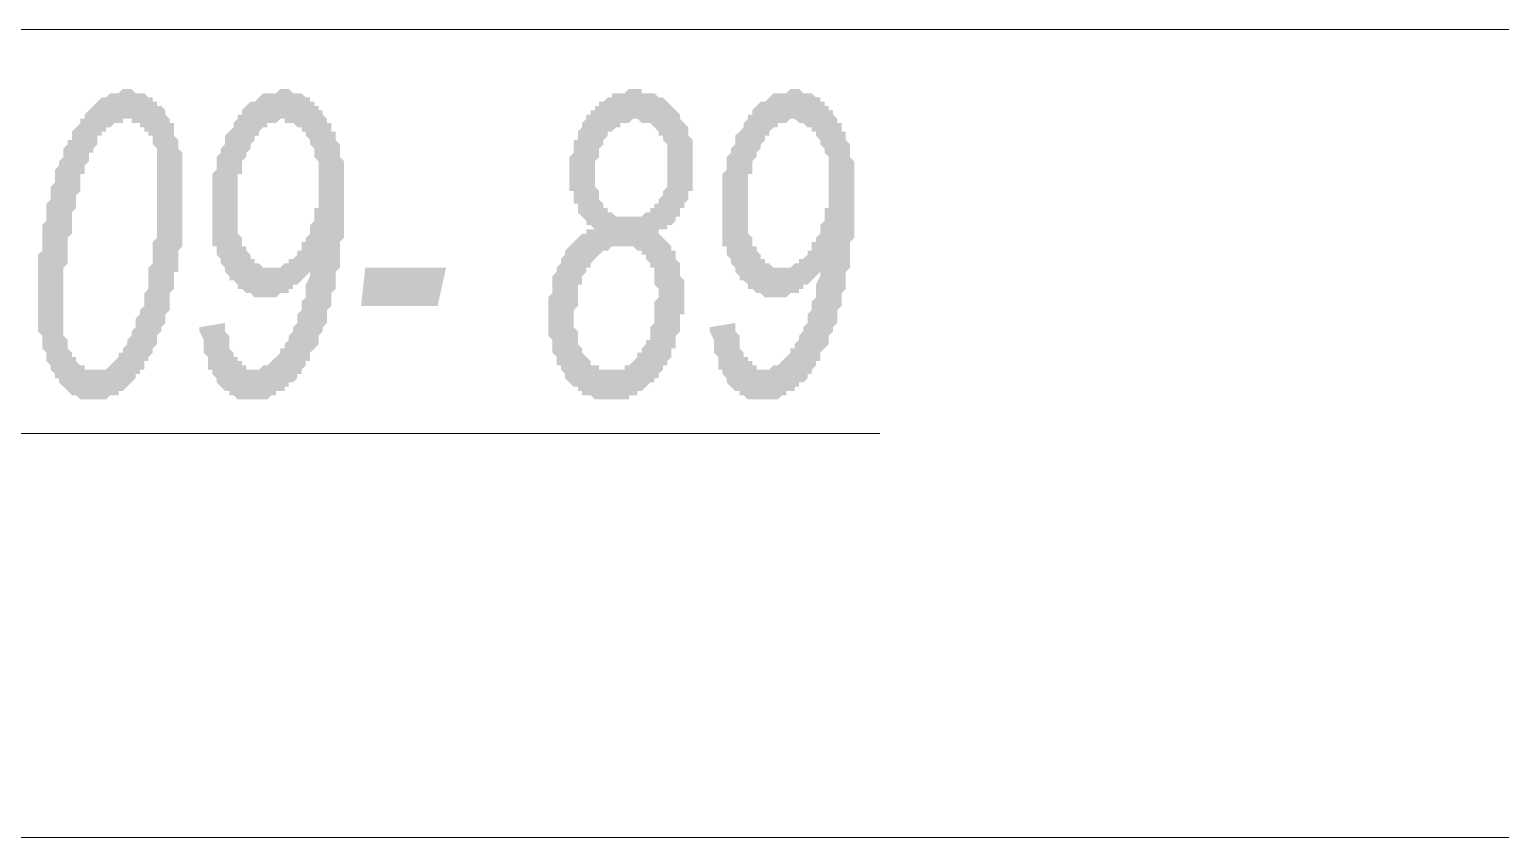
# Model space of a CAD drawing. Header units: millimetres. Extents: x 1372 to 666090, y 1285 to 31551.
# Drawn here: x 631016 to 632459, y 24317 to 25109 of the extents above; entities that cross this region are included whole.
import ezdxf

# ---------------------------------------------------------------- set-up
doc = ezdxf.new("R2010")
doc.units = ezdxf.units.MM
doc.layers.add('PDF _0', color=7, linetype='Continuous')
doc.layers.add('PDF _75-АЗ Штамп', color=7, linetype='Continuous')

msp = doc.modelspace()

# ---------------------------------------------------------------- hatches: boundary and pattern name
at = {"layer": 'PDF _75-АЗ Штамп', "transparency": 33554559}
h = msp.add_hatch(color=256, dxfattribs=at)
h.paths.add_polyline_path([(631024.3, 24846.5), (631024.3, 24850.7), (631024.3, 24854.9), (631024.3, 24859.1), (631024.3, 24863.2), (631024.3, 24867.4), (631024.3, 24871.6), (631024.3, 24875.7), (631024.3, 24879.9), (631024.3, 24884.1), (631024.3, 24888.3), (631028.5, 24892.4), (631028.5, 24896.6), (631028.5, 24900.8), (631028.5, 24904.9), (631028.5, 24909.1), (631028.5, 24913.3), (631028.5, 24917.5), (631032.6, 24921.6), (631032.6, 24925.8), (631032.6, 24930), (631032.6, 24934.1), (631032.6, 24938.3), (631036.8, 24942.5), (631036.8, 24946.7), (631036.8, 24950.8), (631036.8, 24955), (631041, 24959.2), (631041, 24963.3), (631041, 24967.5), (631041, 24971.7), (631045.1, 24975.9), (631045.1, 24975.9), (631045.1, 24980), (631049.3, 24984.2), (631049.3, 24988.4), (631049.3, 24988.4), (631049.3, 24992.5), (631053.5, 24996.7), (631053.5, 25000.9), (631057.7, 25000.9), (631057.7, 25005.1), (631057.7, 25009.2), (631061.8, 25013.4), (631061.8, 25013.4), (631066, 25017.6), (631066, 25021.7), (631070.2, 25021.7), (631070.2, 25021.7), (631070.2, 25025.9), (631074.3, 25030.1), (631074.3, 25030.1), (631078.5, 25034.3), (631082.7, 25038.4), (631082.7, 25038.4), (631086.9, 25042.6), (631086.9, 25042.6), (631091, 25042.6), (631091, 25042.6), (631095.2, 25046.8), (631099.4, 25046.8), (631099.4, 25046.8), (631103.5, 25046.8), (631107.7, 25050.9), (631107.7, 25050.9), (631111.9, 25050.9), (631116.1, 25050.9), (631116.1, 25050.9), (631120.2, 25046.8), (631124.4, 25046.8), (631124.4, 25046.8), (631128.6, 25046.8), (631132.7, 25042.6), (631132.7, 25042.6), (631136.9, 25042.6), (631136.9, 25038.4), (631141.1, 25038.4), (631141.1, 25034.3), (631145.3, 25034.3), (631149.4, 25030.1), (631149.4, 25025.9), (631149.4, 25025.9), (631153.6, 25021.7), (631153.6, 25017.6), (631157.8, 25017.6), (631157.8, 25013.4), (631157.8, 25009.2), (631157.8, 25005.1), (631161.9, 25000.9), (631161.9, 25000.9), (631161.9, 24996.7), (631161.9, 24992.5), (631166.1, 24988.4), (631166.1, 24984.2), (631166.1, 24980), (631166.1, 24975.9), (631166.1, 24971.7), (631166.1, 24967.5), (631166.1, 24963.3), (631166.1, 24959.2), (631166.1, 24950.8), (631166.1, 24950.8), (631166.1, 24946.7), (631166.1, 24942.5), (631166.1, 24938.3), (631166.1, 24934.1), (631166.1, 24930), (631166.1, 24925.8), (631166.1, 24921.6), (631166.1, 24917.5), (631166.1, 24913.3), (631166.1, 24909.1), (631166.1, 24904.9), (631166.1, 24900.8), (631166.1, 24896.6), (631161.9, 24892.4), (631161.9, 24888.3), (631161.9, 24884.1), (631161.9, 24879.9), (631161.9, 24875.7), (631161.9, 24871.6), (631157.8, 24871.6), (631157.8, 24867.4), (631157.8, 24863.2), (631157.8, 24859.1), (631157.8, 24854.9), (631157.8, 24854.9), (631153.6, 24850.7), (631153.6, 24842.4), (631153.6, 24838.2), (631153.6, 24834), (631149.4, 24829.9), (631149.4, 24825.7), (631149.4, 24821.5), (631145.3, 24817.3), (631145.3, 24817.3), (631145.3, 24813.2), (631141.1, 24809), (631141.1, 24804.8), (631141.1, 24800.7), (631136.9, 24796.5), (631136.9, 24796.5), (631136.9, 24792.3), (631132.7, 24788.1), (631132.7, 24784), (631128.6, 24784), (631128.6, 24779.8), (631128.6, 24775.6), (631124.4, 24775.6), (631124.4, 24771.5), (631120.2, 24771.5), (631120.2, 24767.3), (631116.1, 24763.1), (631116.1, 24763.1), (631111.9, 24758.9), (631111.9, 24758.9), (631107.7, 24754.8), (631103.5, 24754.8), (631103.5, 24750.6), (631099.4, 24750.6), (631099.4, 24750.6), (631095.2, 24750.6), (631091, 24746.4), (631091, 24746.4), (631086.9, 24746.4), (631082.7, 24746.4), (631082.7, 24746.4), (631078.5, 24746.4), (631074.3, 24746.4), (631074.3, 24746.4), (631070.2, 24746.4), (631066, 24746.4), (631066, 24746.4), (631061.8, 24750.6), (631061.8, 24750.6), (631057.7, 24750.6), (631053.5, 24754.8), (631053.5, 24754.8), (631049.3, 24758.9), (631049.3, 24758.9), (631045.1, 24763.1), (631045.1, 24767.3), (631041, 24767.3), (631041, 24771.5), (631036.8, 24775.6), (631036.8, 24779.8), (631036.8, 24779.8), (631032.6, 24784), (631032.6, 24788.1), (631032.6, 24788.1), (631032.6, 24792.3), (631028.5, 24796.5), (631028.5, 24800.7), (631028.5, 24804.8), (631028.5, 24809), (631024.3, 24813.2), (631024.3, 24817.3), (631024.3, 24821.5), (631024.3, 24825.7), (631024.3, 24829.9), (631024.3, 24834), (631024.3, 24838.2), (631024.3, 24842.4), (631024.3, 24846.5), (631024.3, 24846.5)], flags=0)
h.paths.add_polyline_path([(631049.3, 24838.2), (631049.3, 24834), (631049.3, 24829.9), (631049.3, 24825.7), (631049.3, 24821.5), (631049.3, 24817.3), (631049.3, 24813.2), (631049.3, 24809), (631053.5, 24804.8), (631053.5, 24800.7), (631053.5, 24800.7), (631053.5, 24796.5), (631057.7, 24792.3), (631057.7, 24788.1), (631061.8, 24788.1), (631061.8, 24784), (631066, 24779.8), (631066, 24779.8), (631070.2, 24779.8), (631070.2, 24775.6), (631074.3, 24775.6), (631078.5, 24775.6), (631078.5, 24775.6), (631078.5, 24775.6), (631082.7, 24775.6), (631086.9, 24775.6), (631086.9, 24775.6), (631091, 24775.6), (631095.2, 24779.8), (631095.2, 24779.8), (631099.4, 24784), (631099.4, 24784), (631103.5, 24788.1), (631103.5, 24792.3), (631107.7, 24792.3), (631107.7, 24792.3), (631107.7, 24796.5), (631111.9, 24800.7), (631111.9, 24800.7), (631111.9, 24804.8), (631116.1, 24809), (631116.1, 24813.2), (631116.1, 24813.2), (631120.2, 24817.3), (631120.2, 24821.5), (631120.2, 24825.7), (631124.4, 24829.9), (631124.4, 24834), (631124.4, 24834), (631128.6, 24838.2), (631128.6, 24842.4), (631128.6, 24846.5), (631128.6, 24850.7), (631132.7, 24854.9), (631132.7, 24863.2), (631132.7, 24867.4), (631132.7, 24871.6), (631132.7, 24875.7), (631136.9, 24879.9), (631136.9, 24884.1), (631136.9, 24888.3), (631136.9, 24892.4), (631136.9, 24896.6), (631136.9, 24900.8), (631141.1, 24904.9), (631141.1, 24909.1), (631141.1, 24917.5), (631141.1, 24921.6), (631141.1, 24921.6), (631141.1, 24925.8), (631141.1, 24930), (631141.1, 24934.1), (631141.1, 24938.3), (631141.1, 24942.5), (631141.1, 24946.7), (631141.1, 24950.8), (631141.1, 24955), (631141.1, 24955), (631141.1, 24959.2), (631141.1, 24963.3), (631141.1, 24971.7), (631141.1, 24975.9), (631141.1, 24980), (631141.1, 24984.2), (631141.1, 24988.4), (631141.1, 24992.5), (631141.1, 24992.5), (631136.9, 24996.7), (631136.9, 25000.9), (631136.9, 25005.1), (631132.7, 25005.1), (631132.7, 25009.2), (631128.6, 25009.2), (631128.6, 25013.4), (631124.4, 25013.4), (631124.4, 25017.6), (631120.2, 25017.6), (631116.1, 25017.6), (631116.1, 25021.7), (631111.9, 25021.7), (631111.9, 25021.7), (631107.7, 25021.7), (631107.7, 25017.6), (631103.5, 25017.6), (631099.4, 25017.6), (631099.4, 25017.6), (631095.2, 25013.4), (631091, 25013.4), (631091, 25009.2), (631086.9, 25009.2), (631086.9, 25005.1), (631082.7, 25005.1), (631082.7, 25000.9), (631082.7, 24996.7), (631078.5, 24992.5), (631078.5, 24988.4), (631074.3, 24988.4), (631074.3, 24984.2), (631074.3, 24980), (631074.3, 24980), (631070.2, 24975.9), (631070.2, 24971.7), (631070.2, 24967.5), (631066, 24967.5), (631066, 24963.3), (631066, 24959.2), (631066, 24955), (631066, 24950.8), (631061.8, 24946.7), (631061.8, 24942.5), (631061.8, 24938.3), (631061.8, 24934.1), (631057.7, 24930), (631057.7, 24925.8), (631057.7, 24921.6), (631057.7, 24913.3), (631057.7, 24909.1), (631053.5, 24904.9), (631053.5, 24900.8), (631053.5, 24896.6), (631053.5, 24888.3), (631053.5, 24884.1), (631053.5, 24879.9), (631049.3, 24875.7), (631049.3, 24871.6), (631049.3, 24867.4), (631049.3, 24863.2), (631049.3, 24859.1), (631049.3, 24859.1), (631049.3, 24854.9), (631049.3, 24850.7), (631049.3, 24846.5), (631049.3, 24842.4), (631049.3, 24838.2), (631049.3, 24838.2)], flags=0)
h = msp.add_hatch(color=256, dxfattribs=at)
h.paths.add_polyline_path([(631182.8, 24817.3), (631207.8, 24821.5), (631207.8, 24817.3), (631207.8, 24813.2), (631212, 24809), (631212, 24804.8), (631212, 24800.7), (631212, 24796.5), (631216.2, 24792.3), (631216.2, 24792.3), (631216.2, 24788.1), (631220.3, 24788.1), (631220.3, 24784), (631224.5, 24784), (631224.5, 24779.8), (631228.7, 24779.8), (631228.7, 24775.6), (631232.9, 24775.6), (631237, 24775.6), (631237, 24775.6), (631237, 24775.6), (631241.2, 24775.6), (631245.4, 24779.8), (631245.4, 24779.8), (631249.5, 24779.8), (631253.7, 24784), (631253.7, 24784), (631257.9, 24788.1), (631257.9, 24788.1), (631262.1, 24792.3), (631262.1, 24796.5), (631266.2, 24796.5), (631266.2, 24800.7), (631270.4, 24804.8), (631270.4, 24804.8), (631270.4, 24809), (631274.6, 24813.2), (631274.6, 24813.2), (631274.6, 24817.3), (631278.7, 24821.5), (631278.7, 24825.7), (631278.7, 24829.9), (631282.9, 24834), (631282.9, 24834), (631282.9, 24838.2), (631282.9, 24842.4), (631287.1, 24846.5), (631287.1, 24850.7), (631287.1, 24854.9), (631287.1, 24859.1), (631291.3, 24867.4), (631291.3, 24871.6), (631291.3, 24871.6), (631287.1, 24867.4), (631287.1, 24867.4), (631282.9, 24863.2), (631278.7, 24859.1), (631278.7, 24859.1), (631274.6, 24859.1), (631274.6, 24854.9), (631270.4, 24854.9), (631270.4, 24850.7), (631266.2, 24850.7), (631266.2, 24850.7), (631262.1, 24850.7), (631257.9, 24846.5), (631257.9, 24846.5), (631253.7, 24846.5), (631249.5, 24846.5), (631249.5, 24846.5), (631249.5, 24846.5), (631245.4, 24846.5), (631241.2, 24846.5), (631237, 24846.5), (631237, 24846.5), (631232.9, 24850.7), (631232.9, 24850.7), (631228.7, 24850.7), (631224.5, 24854.9), (631224.5, 24854.9), (631220.3, 24854.9), (631220.3, 24859.1), (631216.2, 24863.2), (631212, 24863.2), (631212, 24863.2), (631212, 24867.4), (631207.8, 24871.6), (631207.8, 24871.6), (631207.8, 24875.7), (631203.7, 24879.9), (631203.7, 24879.9), (631203.7, 24884.1), (631199.5, 24888.3), (631199.5, 24892.4), (631199.5, 24896.6), (631195.3, 24896.6), (631195.3, 24900.8), (631195.3, 24904.9), (631195.3, 24909.1), (631195.3, 24913.3), (631195.3, 24917.5), (631195.3, 24921.6), (631195.3, 24925.8), (631195.3, 24934.1), (631195.3, 24934.1), (631195.3, 24938.3), (631195.3, 24942.5), (631195.3, 24946.7), (631195.3, 24950.8), (631195.3, 24955), (631195.3, 24959.2), (631195.3, 24959.2), (631195.3, 24963.3), (631195.3, 24967.5), (631199.5, 24971.7), (631199.5, 24975.9), (631199.5, 24980), (631199.5, 24984.2), (631203.7, 24988.4), (631203.7, 24992.5), (631203.7, 24992.5), (631207.8, 24996.7), (631207.8, 25000.9), (631207.8, 25005.1), (631212, 25009.2), (631212, 25009.2), (631216.2, 25013.4), (631216.2, 25017.6), (631216.2, 25017.6), (631220.3, 25021.7), (631220.3, 25025.9), (631224.5, 25025.9), (631224.5, 25030.1), (631228.7, 25034.3), (631228.7, 25034.3), (631232.9, 25038.4), (631232.9, 25038.4), (631237, 25038.4), (631241.2, 25042.6), (631241.2, 25042.6), (631245.4, 25046.8), (631245.4, 25046.8), (631249.5, 25046.8), (631253.7, 25046.8), (631253.7, 25046.8), (631257.9, 25046.8), (631262.1, 25050.9), (631262.1, 25050.9), (631266.2, 25050.9), (631266.2, 25050.9), (631270.4, 25050.9), (631274.6, 25046.8), (631274.6, 25046.8), (631278.7, 25046.8), (631282.9, 25046.8), (631282.9, 25046.8), (631287.1, 25042.6), (631291.3, 25042.6), (631291.3, 25038.4), (631295.4, 25038.4), (631295.4, 25034.3), (631299.6, 25034.3), (631299.6, 25030.1), (631303.8, 25030.1), (631303.8, 25025.9), (631307.9, 25021.7), (631307.9, 25021.7), (631307.9, 25017.6), (631312.1, 25017.6), (631312.1, 25013.4), (631312.1, 25009.2), (631316.3, 25009.2), (631316.3, 25005.1), (631316.3, 25000.9), (631320.5, 24996.7), (631320.5, 24992.5), (631320.5, 24988.4), (631320.5, 24984.2), (631320.5, 24984.2), (631324.6, 24980), (631324.6, 24975.9), (631324.6, 24971.7), (631324.6, 24967.5), (631324.6, 24959.2), (631324.6, 24955), (631324.6, 24950.8), (631324.6, 24946.7), (631324.6, 24946.7), (631324.6, 24942.5), (631324.6, 24938.3), (631324.6, 24934.1), (631324.6, 24930), (631324.6, 24925.8), (631324.6, 24921.6), (631324.6, 24917.5), (631324.6, 24913.3), (631324.6, 24909.1), (631324.6, 24904.9), (631320.5, 24900.8), (631320.5, 24896.6), (631320.5, 24892.4), (631320.5, 24888.3), (631320.5, 24884.1), (631320.5, 24879.9), (631320.5, 24875.7), (631316.3, 24871.6), (631316.3, 24867.4), (631316.3, 24863.2), (631316.3, 24859.1), (631316.3, 24854.9), (631312.1, 24850.7), (631312.1, 24850.7), (631312.1, 24846.5), (631312.1, 24838.2), (631307.9, 24834), (631307.9, 24829.9), (631307.9, 24825.7), (631307.9, 24821.5), (631303.8, 24817.3), (631303.8, 24817.3), (631303.8, 24813.2), (631299.6, 24809), (631299.6, 24804.8), (631299.6, 24800.7), (631295.4, 24796.5), (631295.4, 24796.5), (631291.3, 24792.3), (631291.3, 24788.1), (631291.3, 24784), (631287.1, 24784), (631287.1, 24779.8), (631282.9, 24775.6), (631282.9, 24775.6), (631282.9, 24771.5), (631278.7, 24771.5), (631278.7, 24767.3), (631278.7, 24767.3), (631274.6, 24763.1), (631270.4, 24763.1), (631270.4, 24758.9), (631266.2, 24758.9), (631266.2, 24754.8), (631262.1, 24754.8), (631257.9, 24754.8), (631257.9, 24750.6), (631253.7, 24750.6), (631253.7, 24750.6), (631249.5, 24746.4), (631245.4, 24746.4), (631245.4, 24746.4), (631241.2, 24746.4), (631237, 24746.4), (631237, 24746.4), (631232.9, 24746.4), (631232.9, 24746.4), (631228.7, 24746.4), (631224.5, 24746.4), (631224.5, 24746.4), (631220.3, 24746.4), (631216.2, 24750.6), (631216.2, 24750.6), (631212, 24750.6), (631212, 24754.8), (631207.8, 24754.8), (631203.7, 24758.9), (631203.7, 24758.9), (631199.5, 24763.1), (631199.5, 24763.1), (631199.5, 24767.3), (631195.3, 24771.5), (631195.3, 24775.6), (631191.1, 24775.6), (631191.1, 24779.8), (631191.1, 24784), (631191.1, 24788.1), (631187, 24792.3), (631187, 24796.5), (631187, 24796.5), (631187, 24800.7), (631187, 24804.8), (631182.8, 24813.2), (631182.8, 24817.3), (631182.8, 24817.3)], flags=0)
h.paths.add_polyline_path([(631220.3, 24938.3), (631220.3, 24930), (631220.3, 24925.8), (631220.3, 24921.6), (631220.3, 24917.5), (631220.3, 24913.3), (631220.3, 24913.3), (631220.3, 24909.1), (631224.5, 24904.9), (631224.5, 24900.8), (631224.5, 24896.6), (631228.7, 24896.6), (631228.7, 24892.4), (631232.9, 24888.3), (631232.9, 24884.1), (631237, 24884.1), (631237, 24879.9), (631241.2, 24879.9), (631241.2, 24879.9), (631245.4, 24875.7), (631249.5, 24875.7), (631249.5, 24875.7), (631253.7, 24875.7), (631253.7, 24875.7), (631257.9, 24875.7), (631257.9, 24875.7), (631262.1, 24875.7), (631266.2, 24879.9), (631266.2, 24879.9), (631270.4, 24879.9), (631270.4, 24884.1), (631274.6, 24884.1), (631278.7, 24888.3), (631278.7, 24892.4), (631282.9, 24892.4), (631282.9, 24896.6), (631282.9, 24900.8), (631287.1, 24900.8), (631287.1, 24904.9), (631291.3, 24909.1), (631291.3, 24913.3), (631291.3, 24917.5), (631295.4, 24921.6), (631295.4, 24925.8), (631295.4, 24930), (631295.4, 24934.1), (631299.6, 24934.1), (631299.6, 24938.3), (631299.6, 24942.5), (631299.6, 24946.7), (631299.6, 24950.8), (631299.6, 24955), (631299.6, 24959.2), (631299.6, 24963.3), (631299.6, 24967.5), (631299.6, 24971.7), (631299.6, 24975.9), (631299.6, 24980), (631295.4, 24984.2), (631295.4, 24988.4), (631295.4, 24992.5), (631295.4, 24992.5), (631291.3, 24996.7), (631291.3, 25000.9), (631287.1, 25005.1), (631287.1, 25009.2), (631282.9, 25009.2), (631282.9, 25013.4), (631282.9, 25013.4), (631278.7, 25013.4), (631274.6, 25017.6), (631274.6, 25017.6), (631270.4, 25017.6), (631266.2, 25017.6), (631266.2, 25021.7), (631266.2, 25021.7), (631262.1, 25021.7), (631257.9, 25017.6), (631257.9, 25017.6), (631253.7, 25017.6), (631249.5, 25017.6), (631249.5, 25013.4), (631249.5, 25013.4), (631245.4, 25013.4), (631241.2, 25009.2), (631241.2, 25005.1), (631237, 25005.1), (631237, 25000.9), (631232.9, 24996.7), (631232.9, 24992.5), (631232.9, 24992.5), (631232.9, 24992.5), (631228.7, 24988.4), (631228.7, 24984.2), (631224.5, 24980), (631224.5, 24975.9), (631224.5, 24971.7), (631224.5, 24967.5), (631220.3, 24967.5), (631220.3, 24959.2), (631220.3, 24955), (631220.3, 24950.8), (631220.3, 24946.7), (631220.3, 24942.5), (631220.3, 24942.5), (631220.3, 24938.3), (631220.3, 24938.3)], flags=0)
h = msp.add_hatch(color=256, dxfattribs=at)
h.paths.add_polyline_path([(631570.7, 24913.3), (631566.6, 24917.5), (631562.4, 24917.5), (631562.4, 24921.6), (631558.2, 24925.8), (631558.2, 24925.8), (631554.1, 24930), (631554.1, 24934.1), (631554.1, 24938.3), (631549.9, 24938.3), (631549.9, 24942.5), (631549.9, 24946.7), (631549.9, 24950.8), (631545.7, 24950.8), (631545.7, 24955), (631545.7, 24959.2), (631545.7, 24963.3), (631545.7, 24967.5), (631545.7, 24971.7), (631545.7, 24975.9), (631545.7, 24980), (631545.7, 24984.2), (631549.9, 24988.4), (631549.9, 24992.5), (631549.9, 24996.7), (631549.9, 25000.9), (631554.1, 25000.9), (631554.1, 25005.1), (631554.1, 25009.2), (631558.2, 25013.4), (631558.2, 25017.6), (631558.2, 25017.6), (631562.4, 25021.7), (631562.4, 25025.9), (631566.6, 25025.9), (631566.6, 25030.1), (631570.7, 25030.1), (631570.7, 25034.3), (631574.9, 25034.3), (631574.9, 25038.4), (631579.1, 25038.4), (631583.3, 25042.6), (631583.3, 25042.6), (631587.4, 25042.6), (631587.4, 25046.8), (631591.6, 25046.8), (631595.8, 25046.8), (631595.8, 25046.8), (631599.9, 25046.8), (631604.1, 25050.9), (631608.3, 25050.9), (631608.3, 25050.9), (631612.5, 25050.9), (631616.6, 25050.9), (631616.6, 25046.8), (631620.8, 25046.8), (631625, 25046.8), (631629.1, 25046.8), (631629.1, 25046.8), (631633.3, 25042.6), (631633.3, 25042.6), (631637.5, 25042.6), (631641.7, 25038.4), (631641.7, 25038.4), (631645.8, 25034.3), (631645.8, 25034.3), (631650, 25030.1), (631650, 25030.1), (631650, 25030.1), (631654.2, 25025.9), (631654.2, 25021.7), (631658.3, 25017.6), (631658.3, 25017.6), (631662.5, 25013.4), (631662.5, 25009.2), (631662.5, 25005.1), (631666.7, 25000.9), (631666.7, 24996.7), (631666.7, 24992.5), (631666.7, 24992.5), (631666.7, 24988.4), (631666.7, 24984.2), (631666.7, 24980), (631666.7, 24975.9), (631666.7, 24971.7), (631666.7, 24967.5), (631666.7, 24963.3), (631666.7, 24959.2), (631666.7, 24955), (631666.7, 24950.8), (631662.5, 24950.8), (631662.5, 24946.7), (631662.5, 24942.5), (631658.3, 24938.3), (631658.3, 24938.3), (631658.3, 24934.1), (631654.2, 24934.1), (631654.2, 24930), (631654.2, 24925.8), (631650, 24925.8), (631650, 24921.6), (631645.8, 24917.5), (631641.7, 24917.5), (631641.7, 24913.3), (631637.5, 24913.3), (631633.3, 24913.3), (631633.3, 24909.1), (631633.3, 24909.1), (631637.5, 24904.9), (631641.7, 24900.8), (631641.7, 24900.8), (631645.8, 24896.6), (631645.8, 24892.4), (631650, 24892.4), (631650, 24888.3), (631650, 24888.3), (631650, 24884.1), (631654.2, 24879.9), (631654.2, 24875.7), (631654.2, 24871.6), (631654.2, 24867.4), (631658.3, 24863.2), (631658.3, 24859.1), (631658.3, 24854.9), (631658.3, 24850.7), (631658.3, 24846.5), (631658.3, 24842.4), (631658.3, 24838.2), (631658.3, 24834), (631658.3, 24829.9), (631654.2, 24829.9), (631654.2, 24825.7), (631654.2, 24821.5), (631654.2, 24817.3), (631654.2, 24813.2), (631650, 24809), (631650, 24804.8), (631650, 24800.7), (631650, 24796.5), (631645.8, 24796.5), (631645.8, 24792.3), (631645.8, 24788.1), (631641.7, 24784), (631641.7, 24779.8), (631637.5, 24779.8), (631637.5, 24775.6), (631637.5, 24775.6), (631633.3, 24771.5), (631633.3, 24767.3), (631629.1, 24767.3), (631629.1, 24763.1), (631625, 24763.1), (631620.8, 24758.9), (631620.8, 24758.9), (631616.6, 24754.8), (631616.6, 24754.8), (631612.5, 24754.8), (631612.5, 24750.6), (631608.3, 24750.6), (631604.1, 24750.6), (631604.1, 24746.4), (631599.9, 24746.4), (631595.8, 24746.4), (631595.8, 24746.4), (631591.6, 24746.4), (631587.4, 24746.4), (631583.3, 24746.4), (631583.3, 24746.4), (631579.1, 24746.4), (631574.9, 24746.4), (631570.7, 24746.4), (631570.7, 24746.4), (631566.6, 24750.6), (631562.4, 24750.6), (631562.4, 24750.6), (631558.2, 24750.6), (631558.2, 24754.8), (631554.1, 24754.8), (631554.1, 24758.9), (631549.9, 24758.9), (631545.7, 24763.1), (631545.7, 24763.1), (631541.5, 24767.3), (631541.5, 24767.3), (631541.5, 24771.5), (631537.4, 24775.6), (631537.4, 24779.8), (631533.2, 24779.8), (631533.2, 24784), (631533.2, 24788.1), (631529, 24792.3), (631529, 24796.5), (631529, 24800.7), (631529, 24800.7), (631529, 24804.8), (631524.9, 24809), (631524.9, 24813.2), (631524.9, 24817.3), (631524.9, 24821.5), (631524.9, 24825.7), (631524.9, 24829.9), (631524.9, 24834), (631524.9, 24838.2), (631524.9, 24842.4), (631524.9, 24846.5), (631529, 24850.7), (631529, 24854.9), (631529, 24859.1), (631529, 24863.2), (631529, 24867.4), (631533.2, 24871.6), (631533.2, 24875.7), (631533.2, 24875.7), (631537.4, 24879.9), (631537.4, 24884.1), (631537.4, 24884.1), (631541.5, 24888.3), (631541.5, 24892.4), (631545.7, 24896.6), (631545.7, 24896.6), (631549.9, 24900.8), (631549.9, 24900.8), (631554.1, 24904.9), (631554.1, 24904.9), (631558.2, 24909.1), (631562.4, 24909.1), (631562.4, 24913.3), (631566.6, 24913.3), (631570.7, 24913.3)], flags=0)
h.paths.add_polyline_path([(631570.7, 24967.5), (631570.7, 24963.3), (631570.7, 24959.2), (631570.7, 24955), (631574.9, 24950.8), (631574.9, 24946.7), (631574.9, 24942.5), (631579.1, 24938.3), (631579.1, 24938.3), (631579.1, 24934.1), (631583.3, 24934.1), (631583.3, 24930), (631587.4, 24930), (631587.4, 24930), (631591.6, 24925.8), (631595.8, 24925.8), (631595.8, 24925.8), (631599.9, 24925.8), (631604.1, 24925.8), (631604.1, 24925.8), (631608.3, 24925.8), (631608.3, 24925.8), (631612.5, 24925.8), (631616.6, 24925.8), (631616.6, 24925.8), (631620.8, 24930), (631625, 24930), (631625, 24934.1), (631629.1, 24934.1), (631629.1, 24938.3), (631633.3, 24938.3), (631633.3, 24938.3), (631633.3, 24942.5), (631637.5, 24946.7), (631637.5, 24950.8), (631637.5, 24950.8), (631641.7, 24955), (631641.7, 24959.2), (631641.7, 24963.3), (631641.7, 24967.5), (631641.7, 24971.7), (631641.7, 24975.9), (631641.7, 24975.9), (631641.7, 24980), (631641.7, 24984.2), (631641.7, 24988.4), (631641.7, 24992.5), (631641.7, 24996.7), (631637.5, 25000.9), (631637.5, 25005.1), (631633.3, 25005.1), (631633.3, 25009.2), (631633.3, 25009.2), (631629.1, 25013.4), (631629.1, 25013.4), (631625, 25017.6), (631625, 25017.6), (631620.8, 25017.6), (631616.6, 25017.6), (631612.5, 25021.7), (631612.5, 25021.7), (631612.5, 25021.7), (631608.3, 25021.7), (631604.1, 25017.6), (631604.1, 25017.6), (631599.9, 25017.6), (631595.8, 25017.6), (631595.8, 25013.4), (631591.6, 25013.4), (631591.6, 25013.4), (631587.4, 25009.2), (631583.3, 25009.2), (631583.3, 25005.1), (631579.1, 25000.9), (631579.1, 25000.9), (631579.1, 24996.7), (631574.9, 24992.5), (631574.9, 24992.5), (631574.9, 24988.4), (631574.9, 24984.2), (631570.7, 24980), (631570.7, 24975.9), (631570.7, 24971.7), (631570.7, 24967.5), (631570.7, 24967.5)], flags=0)
h.paths.add_polyline_path([(631549.9, 24821.5), (631549.9, 24821.5), (631549.9, 24817.3), (631554.1, 24813.2), (631554.1, 24809), (631554.1, 24804.8), (631554.1, 24800.7), (631554.1, 24800.7), (631558.2, 24796.5), (631558.2, 24792.3), (631562.4, 24788.1), (631562.4, 24788.1), (631566.6, 24784), (631566.6, 24784), (631566.6, 24779.8), (631570.7, 24779.8), (631574.9, 24779.8), (631574.9, 24775.6), (631579.1, 24775.6), (631583.3, 24775.6), (631583.3, 24775.6), (631587.4, 24775.6), (631587.4, 24775.6), (631591.6, 24775.6), (631591.6, 24775.6), (631595.8, 24775.6), (631599.9, 24775.6), (631599.9, 24779.8), (631604.1, 24779.8), (631604.1, 24779.8), (631608.3, 24784), (631608.3, 24784), (631612.5, 24788.1), (631612.5, 24792.3), (631616.6, 24792.3), (631616.6, 24796.5), (631620.8, 24800.7), (631620.8, 24804.8), (631625, 24804.8), (631625, 24809), (631625, 24813.2), (631625, 24817.3), (631629.1, 24821.5), (631629.1, 24825.7), (631629.1, 24829.9), (631629.1, 24834), (631629.1, 24838.2), (631629.1, 24842.4), (631633.3, 24846.5), (631633.3, 24850.7), (631633.3, 24850.7), (631633.3, 24854.9), (631629.1, 24859.1), (631629.1, 24863.2), (631629.1, 24867.4), (631629.1, 24871.6), (631629.1, 24875.7), (631625, 24875.7), (631625, 24879.9), (631620.8, 24884.1), (631620.8, 24884.1), (631620.8, 24888.3), (631616.6, 24888.3), (631616.6, 24892.4), (631612.5, 24892.4), (631612.5, 24892.4), (631608.3, 24896.6), (631604.1, 24896.6), (631604.1, 24896.6), (631599.9, 24896.6), (631595.8, 24896.6), (631595.8, 24896.6), (631591.6, 24896.6), (631587.4, 24896.6), (631587.4, 24896.6), (631583.3, 24892.4), (631579.1, 24892.4), (631579.1, 24892.4), (631574.9, 24888.3), (631574.9, 24888.3), (631570.7, 24884.1), (631570.7, 24884.1), (631566.6, 24879.9), (631566.6, 24875.7), (631566.6, 24875.7), (631562.4, 24875.7), (631562.4, 24871.6), (631558.2, 24867.4), (631558.2, 24863.2), (631558.2, 24859.1), (631554.1, 24859.1), (631554.1, 24854.9), (631554.1, 24850.7), (631554.1, 24846.5), (631554.1, 24842.4), (631554.1, 24838.2), (631549.9, 24834), (631549.9, 24829.9), (631549.9, 24825.7), (631549.9, 24821.5)], flags=0)
h = msp.add_hatch(color=256, dxfattribs=at)
h.paths.add_polyline_path([(631683.4, 24817.3), (631708.4, 24821.5), (631708.4, 24817.3), (631708.4, 24813.2), (631712.6, 24809), (631712.6, 24804.8), (631712.6, 24800.7), (631712.6, 24796.5), (631716.7, 24792.3), (631716.7, 24792.3), (631716.7, 24788.1), (631720.9, 24788.1), (631720.9, 24784), (631725.1, 24784), (631725.1, 24779.8), (631729.3, 24779.8), (631729.3, 24775.6), (631733.4, 24775.6), (631737.6, 24775.6), (631737.6, 24775.6), (631737.6, 24775.6), (631741.8, 24775.6), (631745.9, 24779.8), (631745.9, 24779.8), (631750.1, 24779.8), (631754.3, 24784), (631754.3, 24784), (631758.5, 24788.1), (631758.5, 24788.1), (631762.6, 24792.3), (631762.6, 24796.5), (631766.8, 24796.5), (631766.8, 24800.7), (631771, 24804.8), (631771, 24804.8), (631771, 24809), (631775.1, 24813.2), (631775.1, 24813.2), (631775.1, 24817.3), (631779.3, 24821.5), (631779.3, 24825.7), (631779.3, 24829.9), (631783.5, 24834), (631783.5, 24834), (631783.5, 24838.2), (631783.5, 24842.4), (631787.7, 24846.5), (631787.7, 24850.7), (631787.7, 24854.9), (631787.7, 24859.1), (631791.8, 24867.4), (631791.8, 24871.6), (631791.8, 24871.6), (631787.7, 24867.4), (631787.7, 24867.4), (631783.5, 24863.2), (631779.3, 24859.1), (631779.3, 24859.1), (631775.1, 24859.1), (631775.1, 24854.9), (631771, 24854.9), (631771, 24850.7), (631766.8, 24850.7), (631766.8, 24850.7), (631762.6, 24850.7), (631758.5, 24846.5), (631758.5, 24846.5), (631754.3, 24846.5), (631750.1, 24846.5), (631750.1, 24846.5), (631750.1, 24846.5), (631745.9, 24846.5), (631741.8, 24846.5), (631737.6, 24846.5), (631737.6, 24846.5), (631733.4, 24850.7), (631733.4, 24850.7), (631729.3, 24850.7), (631725.1, 24854.9), (631725.1, 24854.9), (631720.9, 24854.9), (631720.9, 24859.1), (631716.7, 24863.2), (631712.6, 24863.2), (631712.6, 24863.2), (631712.6, 24867.4), (631708.4, 24871.6), (631708.4, 24871.6), (631708.4, 24875.7), (631704.2, 24879.9), (631704.2, 24879.9), (631704.2, 24884.1), (631700.1, 24888.3), (631700.1, 24892.4), (631700.1, 24896.6), (631695.9, 24896.6), (631695.9, 24900.8), (631695.9, 24904.9), (631695.9, 24909.1), (631695.9, 24913.3), (631695.9, 24917.5), (631695.9, 24921.6), (631695.9, 24925.8), (631695.9, 24934.1), (631695.9, 24934.1), (631695.9, 24938.3), (631695.9, 24942.5), (631695.9, 24946.7), (631695.9, 24950.8), (631695.9, 24955), (631695.9, 24959.2), (631695.9, 24959.2), (631695.9, 24963.3), (631695.9, 24967.5), (631700.1, 24971.7), (631700.1, 24975.9), (631700.1, 24980), (631700.1, 24984.2), (631704.2, 24988.4), (631704.2, 24992.5), (631704.2, 24992.5), (631708.4, 24996.7), (631708.4, 25000.9), (631708.4, 25005.1), (631712.6, 25009.2), (631712.6, 25009.2), (631716.7, 25013.4), (631716.7, 25017.6), (631716.7, 25017.6), (631720.9, 25021.7), (631720.9, 25025.9), (631725.1, 25025.9), (631725.1, 25030.1), (631729.3, 25034.3), (631729.3, 25034.3), (631733.4, 25038.4), (631733.4, 25038.4), (631737.6, 25038.4), (631741.8, 25042.6), (631741.8, 25042.6), (631745.9, 25046.8), (631745.9, 25046.8), (631750.1, 25046.8), (631754.3, 25046.8), (631754.3, 25046.8), (631758.5, 25046.8), (631762.6, 25050.9), (631762.6, 25050.9), (631766.8, 25050.9), (631766.8, 25050.9), (631771, 25050.9), (631775.1, 25046.8), (631775.1, 25046.8), (631779.3, 25046.8), (631783.5, 25046.8), (631783.5, 25046.8), (631787.7, 25042.6), (631791.8, 25042.6), (631791.8, 25038.4), (631796, 25038.4), (631796, 25034.3), (631800.2, 25034.3), (631800.2, 25030.1), (631804.3, 25030.1), (631804.3, 25025.9), (631808.5, 25021.7), (631808.5, 25021.7), (631808.5, 25017.6), (631812.7, 25017.6), (631812.7, 25013.4), (631812.7, 25009.2), (631816.9, 25009.2), (631816.9, 25005.1), (631816.9, 25000.9), (631821, 24996.7), (631821, 24992.5), (631821, 24988.4), (631821, 24984.2), (631821, 24984.2), (631825.2, 24980), (631825.2, 24975.9), (631825.2, 24971.7), (631825.2, 24967.5), (631825.2, 24959.2), (631825.2, 24955), (631825.2, 24950.8), (631825.2, 24946.7), (631825.2, 24946.7), (631825.2, 24942.5), (631825.2, 24938.3), (631825.2, 24934.1), (631825.2, 24930), (631825.2, 24925.8), (631825.2, 24921.6), (631825.2, 24917.5), (631825.2, 24913.3), (631825.2, 24909.1), (631825.2, 24904.9), (631821, 24900.8), (631821, 24896.6), (631821, 24892.4), (631821, 24888.3), (631821, 24884.1), (631821, 24879.9), (631821, 24875.7), (631816.9, 24871.6), (631816.9, 24867.4), (631816.9, 24863.2), (631816.9, 24859.1), (631816.9, 24854.9), (631812.7, 24850.7), (631812.7, 24850.7), (631812.7, 24846.5), (631812.7, 24838.2), (631808.5, 24834), (631808.5, 24829.9), (631808.5, 24825.7), (631808.5, 24821.5), (631804.3, 24817.3), (631804.3, 24817.3), (631804.3, 24813.2), (631800.2, 24809), (631800.2, 24804.8), (631800.2, 24800.7), (631796, 24796.5), (631796, 24796.5), (631791.8, 24792.3), (631791.8, 24788.1), (631791.8, 24784), (631787.7, 24784), (631787.7, 24779.8), (631783.5, 24775.6), (631783.5, 24775.6), (631783.5, 24771.5), (631779.3, 24771.5), (631779.3, 24767.3), (631779.3, 24767.3), (631775.1, 24763.1), (631771, 24763.1), (631771, 24758.9), (631766.8, 24758.9), (631766.8, 24754.8), (631762.6, 24754.8), (631758.5, 24754.8), (631758.5, 24750.6), (631754.3, 24750.6), (631754.3, 24750.6), (631750.1, 24746.4), (631745.9, 24746.4), (631745.9, 24746.4), (631741.8, 24746.4), (631737.6, 24746.4), (631737.6, 24746.4), (631737.6, 24746.4), (631733.4, 24746.4), (631729.3, 24746.4), (631725.1, 24746.4), (631725.1, 24746.4), (631720.9, 24746.4), (631716.7, 24750.6), (631716.7, 24750.6), (631712.6, 24750.6), (631712.6, 24754.8), (631708.4, 24754.8), (631704.2, 24758.9), (631704.2, 24758.9), (631700.1, 24763.1), (631700.1, 24763.1), (631700.1, 24767.3), (631695.9, 24771.5), (631695.9, 24775.6), (631691.7, 24775.6), (631691.7, 24779.8), (631691.7, 24784), (631691.7, 24788.1), (631687.5, 24792.3), (631687.5, 24796.5), (631687.5, 24796.5), (631687.5, 24800.7), (631687.5, 24804.8), (631683.4, 24813.2), (631683.4, 24817.3), (631683.4, 24817.3)], flags=0)
h.paths.add_polyline_path([(631720.9, 24938.3), (631720.9, 24930), (631720.9, 24925.8), (631720.9, 24921.6), (631720.9, 24917.5), (631720.9, 24913.3), (631720.9, 24913.3), (631720.9, 24909.1), (631725.1, 24904.9), (631725.1, 24900.8), (631725.1, 24896.6), (631729.3, 24896.6), (631729.3, 24892.4), (631733.4, 24888.3), (631733.4, 24884.1), (631737.6, 24884.1), (631737.6, 24879.9), (631741.8, 24879.9), (631741.8, 24879.9), (631745.9, 24875.7), (631750.1, 24875.7), (631750.1, 24875.7), (631754.3, 24875.7), (631754.3, 24875.7), (631758.5, 24875.7), (631758.5, 24875.7), (631762.6, 24875.7), (631766.8, 24879.9), (631766.8, 24879.9), (631771, 24879.9), (631771, 24884.1), (631775.1, 24884.1), (631779.3, 24888.3), (631779.3, 24892.4), (631783.5, 24892.4), (631783.5, 24896.6), (631783.5, 24900.8), (631787.7, 24900.8), (631787.7, 24904.9), (631791.8, 24909.1), (631791.8, 24913.3), (631791.8, 24917.5), (631796, 24921.6), (631796, 24925.8), (631796, 24930), (631796, 24934.1), (631800.2, 24934.1), (631800.2, 24938.3), (631800.2, 24942.5), (631800.2, 24946.7), (631800.2, 24950.8), (631800.2, 24955), (631800.2, 24959.2), (631800.2, 24963.3), (631800.2, 24967.5), (631800.2, 24971.7), (631800.2, 24975.9), (631800.2, 24980), (631800.2, 24984.2), (631796, 24988.4), (631796, 24992.5), (631796, 24992.5), (631791.8, 24996.7), (631791.8, 25000.9), (631787.7, 25005.1), (631787.7, 25009.2), (631783.5, 25009.2), (631783.5, 25013.4), (631783.5, 25013.4), (631779.3, 25013.4), (631775.1, 25017.6), (631775.1, 25017.6), (631771, 25017.6), (631771, 25017.6), (631766.8, 25021.7), (631766.8, 25021.7), (631762.6, 25021.7), (631758.5, 25017.6), (631758.5, 25017.6), (631754.3, 25017.6), (631750.1, 25017.6), (631750.1, 25013.4), (631750.1, 25013.4), (631745.9, 25013.4), (631741.8, 25009.2), (631741.8, 25005.1), (631737.6, 25005.1), (631737.6, 25000.9), (631733.4, 24996.7), (631733.4, 24992.5), (631733.4, 24992.5), (631733.4, 24992.5), (631729.3, 24988.4), (631729.3, 24984.2), (631725.1, 24980), (631725.1, 24975.9), (631725.1, 24971.7), (631725.1, 24967.5), (631720.9, 24967.5), (631720.9, 24959.2), (631720.9, 24955), (631720.9, 24950.8), (631720.9, 24946.7), (631720.9, 24942.5), (631720.9, 24942.5), (631720.9, 24938.3), (631720.9, 24938.3)], flags=0)

# ---------------------------------------------------------------- linework, layer by layer
at = {"layer": 'PDF _0', "lineweight": 18}
for points in [[(638090.6, 25109.3), (619774, 25109.3)], [(638090.6, 24316.8), (619774, 24316.8)]]:
    msp.add_lwpolyline(points, close=True, dxfattribs=at)
at = {"layer": 'PDF _0', "lineweight": 9}
msp.add_lwpolyline([(627491.1, 24713.1), (631850.2, 24713.1)], dxfattribs=at)
at = {"layer": 'PDF _75-АЗ Штамп', "lineweight": 9, "transparency": 33554559}
msp.add_solid([(631341.3, 24838.2), (631345.5, 24875.7), (631416.4, 24838.2), (631424.7, 24875.7)], dxfattribs=at)

doc.saveas('drawing.dxf')
